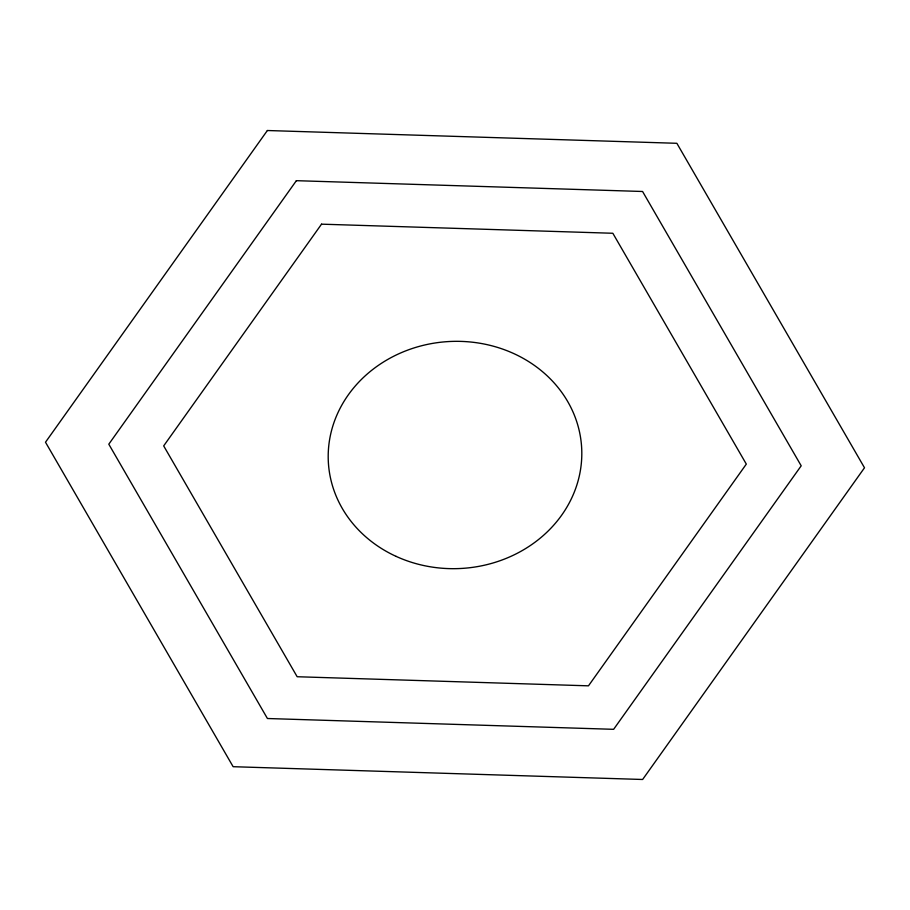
<?xml version="1.0" encoding="UTF-8"?>
<svg xmlns="http://www.w3.org/2000/svg" width="910" height="910" viewBox="0 0 910 910"><rect width="100%" height="100%" fill="white"/><g stroke="black" fill="none" stroke-linecap="round" stroke-linejoin="round"><path stroke-width="1.36" d="M267.369 130.517L45.5 442.214L233.131 766.698L642.631 779.483L864.5 467.786L676.869 143.302L267.369 130.517M296.376 180.68L108.802 444.194L267.426 718.513L613.624 729.319L801.198 465.806L642.574 191.487L296.376 180.68M321.526 224.167L163.686 445.9L297.161 676.733L588.474 685.833L746.314 464.1L612.839 233.267L321.526 224.167M396.077 556.363A126.854 113.625 -3.5 0 0 581.706 448.88A126.854 113.625 -3.5 0 0 387.216 359.757A126.854 113.625 -3.5 0 0 396.077 556.363"/></g></svg>
